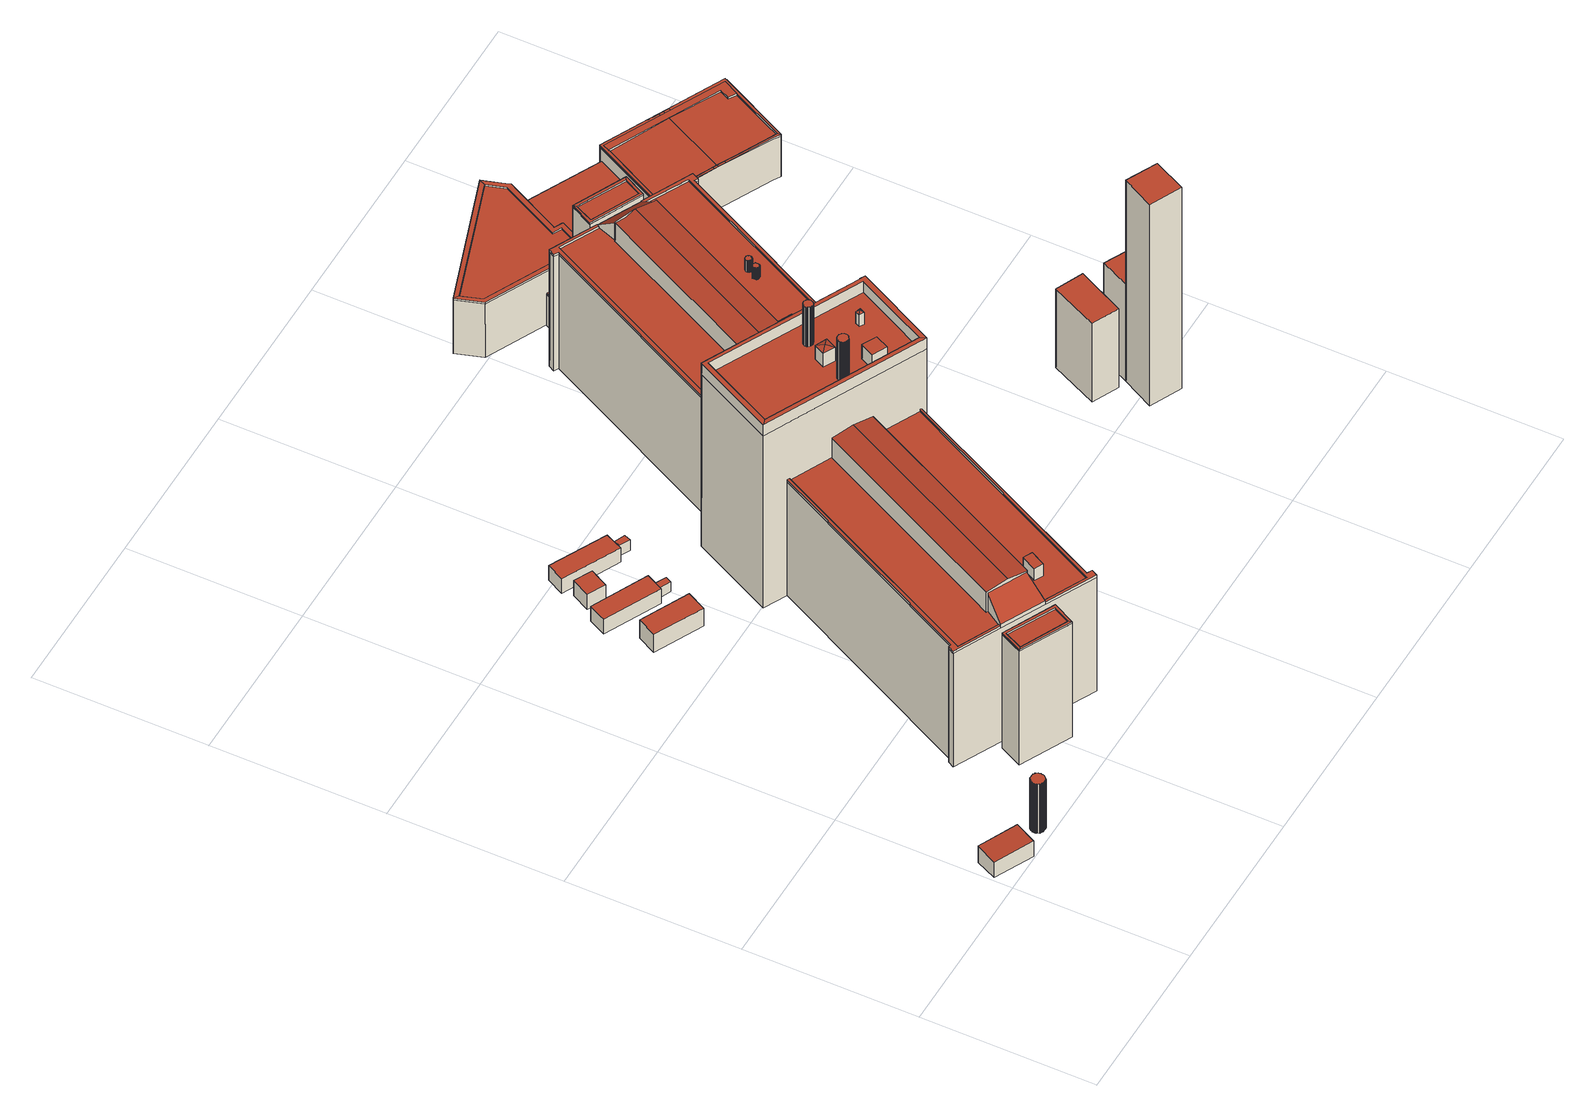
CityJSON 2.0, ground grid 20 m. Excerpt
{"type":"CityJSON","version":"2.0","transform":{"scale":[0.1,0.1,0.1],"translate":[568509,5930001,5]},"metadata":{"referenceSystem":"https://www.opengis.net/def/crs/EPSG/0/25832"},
"CityObjects":{
"building1":{"type":"Building","attributes":{"Grundfläche 2D":"12.416287","Grundhöhe NN":"5.217"},"geometry":[{"type":"Solid","lod":"3","boundaries":[[[[0,1,2,3]],[[4,5,3,2]],[[5,6,0,3]],[[6,7,1,0]],[[7,4,2,1]],[[7,6,5,4]]]],"semantics":{"surfaces":[{"type":"RoofSurface"},{"type":"WallSurface"},{"type":"GroundSurface"}],"values":[[0,1,1,1,1,2]]}}]},
"building2":{"type":"Building","attributes":{"Grundfläche 2D":"1.858351","Grundhöhe NN":"5.160"},"geometry":[{"type":"Solid","lod":"3","boundaries":[[[[8,9,10,11,12,13,14,15,16,17,18,19,20,21,22,23,24,25,26,27,28,29,30,31,32,33,34,35,36,37,38,39,40,41,42,43,44,45,46,47,48,49,50,51,52,53,54,55,56,57,58,59,60]],[[61,62,9,8]],[[62,63,10,9]],[[64,61,8,60]],[[65,66,58,57]],[[66,67,59,58]],[[67,64,60,59]],[[63,68,11,10]],[[68,69,12,11]],[[69,70,13,12]],[[70,71,14,13]],[[71,72,15,14]],[[72,73,16,15]],[[73,74,17,16]],[[74,75,18,17]],[[75,76,19,18]],[[76,77,20,19]],[[77,78,21,20]],[[78,79,22,21]],[[79,80,23,22]],[[80,81,24,23]],[[81,82,25,24]],[[82,83,26,25]],[[83,84,27,26]],[[84,85,28,27]],[[85,86,29,28]],[[86,87,30,29]],[[87,88,31,30]],[[88,89,32,31]],[[89,90,33,32]],[[90,91,34,33]],[[91,92,35,34]],[[92,93,36,35]],[[93,94,37,36]],[[94,95,38,37]],[[95,96,39,38]],[[96,97,40,39]],[[97,98,41,40]],[[98,99,42,41]],[[99,100,43,42]],[[100,101,44,43]],[[101,102,45,44]],[[102,103,46,45]],[[103,104,47,46]],[[104,105,48,47]],[[105,106,49,48]],[[106,107,50,49]],[[107,108,51,50]],[[108,109,52,51]],[[109,110,53,52]],[[110,111,54,53]],[[111,112,55,54]],[[112,113,56,55]],[[113,65,57,56]],[[65,113,112,111,110,109,108,107,106,105,104,103,102,101,100,99,98,97,96,95,94,93,92,91,90,89,88,87,86,85,84,83,82,81,80,79,78,77,76,75,74,73,72,71,70,69,68,63,62,61,64,67,66]]]],"semantics":{"surfaces":[{"type":"RoofSurface"},{"type":"WallSurface"},{"type":"GroundSurface"}],"values":[[0,1,1,1,1,1,1,1,1,1,1,1,1,1,1,1,1,1,1,1,1,1,1,1,1,1,1,1,1,1,1,1,1,1,1,1,1,1,1,1,1,1,1,1,1,1,1,1,1,1,1,1,1,1,2]]}}]},
"building3":{"type":"Building","attributes":{"Grundfläche 2D":"14.969490","Grundhöhe NN":"5.160"},"geometry":[{"type":"Solid","lod":"3","boundaries":[[[[114,115,116,117]],[[118,119,117,116]],[[119,120,114,117]],[[120,121,115,114]],[[121,118,116,115]],[[121,120,119,118]]]],"semantics":{"surfaces":[{"type":"RoofSurface"},{"type":"WallSurface"},{"type":"GroundSurface"}],"values":[[0,1,1,1,1,2]]}}]},
"building4":{"type":"Building","attributes":{"Grundfläche 2D":"15.986331","Grundhöhe NN":"5.196"},"geometry":[{"type":"Solid","lod":"3","boundaries":[[[[122,123,124,125]],[[126,127,125,124]],[[127,128,122,125]],[[128,129,123,122]],[[129,126,124,123]],[[129,128,127,126]]]],"semantics":{"surfaces":[{"type":"RoofSurface"},{"type":"WallSurface"},{"type":"GroundSurface"}],"values":[[0,1,1,1,1,2]]}}]},
"building5":{"type":"Building","attributes":{"Grundfläche 2D":"5.220208","Grundhöhe NN":"5.187"},"geometry":[{"type":"Solid","lod":"3","boundaries":[[[[130,131,132,133]],[[134,135,133,132]],[[135,136,130,133]],[[136,137,131,130]],[[137,134,132,131]],[[137,136,135,134]]]],"semantics":{"surfaces":[{"type":"RoofSurface"},{"type":"WallSurface"},{"type":"GroundSurface"}],"values":[[0,1,1,1,1,2]]}}]},
"building6":{"type":"Building","attributes":{"Grundfläche 2D":"1.179540","Grundhöhe NN":"5.220"},"geometry":[{"type":"Solid","lod":"3","boundaries":[[[[138,139,140,141]],[[142,143,141,140]],[[143,144,138,141]],[[144,145,139,138]],[[145,142,140,139]],[[145,144,143,142]]]],"semantics":{"surfaces":[{"type":"RoofSurface"},{"type":"WallSurface"},{"type":"GroundSurface"}],"values":[[0,1,1,1,1,2]]}}]},
"building7":{"type":"Building","attributes":{"Grundfläche 2D":"16.074730","Grundhöhe NN":"5.184"},"geometry":[{"type":"Solid","lod":"3","boundaries":[[[[146,147,148,149]],[[150,151,149,148]],[[151,152,146,149]],[[152,153,147,146]],[[153,150,148,147]],[[153,152,151,150]]]],"semantics":{"surfaces":[{"type":"RoofSurface"},{"type":"WallSurface"},{"type":"GroundSurface"}],"values":[[0,1,1,1,1,2]]}}]},
"building8":{"type":"Building","attributes":{"Grundfläche 2D":"1.126962","Grundhöhe NN":"5.184"},"geometry":[{"type":"Solid","lod":"3","boundaries":[[[[154,155,156,157]],[[158,159,157,156]],[[159,160,154,157]],[[160,161,155,154]],[[161,158,156,155]],[[161,160,159,158]]]],"semantics":{"surfaces":[{"type":"RoofSurface"},{"type":"WallSurface"},{"type":"GroundSurface"}],"values":[[0,1,1,1,1,2]]}}]},
"building9":{"type":"Building","attributes":{"Grundfläche 2D":"1222.109885","Grundhöhe NN":"5.214"},"children":["building9-1","building9-2","building9-3","building9-4","building9-5","building9-6","building9-7","building9-8","building9-9","building9-10","building9-11","building9-12","building9-13","building9-14","building9-15"],"geometry":[{"type":"MultiSurface","lod":"3","boundaries":[[[162,163,164,165,166,167,168,169]],[[170,171,172,173,174,175,176,177]],[[178,179,180,181,182,183]],[[184,185,186,187,188]],[[189,187,186,190,191,192]],[[193,194,195,196]],[[197,198,199,200]],[[201,202,200,199,203]],[[204,205,206,207,208,209,210,211]],[[212,213,214,215,216,217,218,219]],[[220,221,222,223,224,225,226,227,228,229,230]],[[231,232,233,234]],[[235,236,237,238,239,240,241]],[[242,243,244,245,246,247,248,249,250,251,252]],[[253,254,255,256,257,258,259]],[[260,261,262,263,264,265,266]],[[267,268,269,270,271,272,273,274]],[[275,276,277,278]],[[279,280,281,282]],[[283,284,285,286]],[[287,288,289,290]],[[164,163,291,292]],[[292,293,165,164]],[[293,294,166,165]],[[166,294,243,180,167]],[[242,168,167,180,243]],[[242,252,169,168]],[[252,251,162,169]],[[237,236,174,173]],[[175,174,236,235]],[[241,183,176,175,235]],[[183,241,295,177,176]],[[295,296,170,177]],[[296,297,171,170]],[[297,298,172,171]],[[180,179,244,243]],[[243,299,241,183,182,181,180]],[[241,240,178,183]],[[248,247,300,301,246,245,192,191,190,250,249,302,303]],[[244,179,178,240,239,184,188,187,189,192,245]],[[238,185,184,239]],[[265,219,193,196,266]],[[265,259,210,194,193,219]],[[258,195,194,210,259]],[[198,197,261,260]],[[258,257,201,203,199,198,260,266,196,195]],[[257,256,202,201]],[[255,254,208,207]],[[209,208,254,253]],[[253,259,210,209]],[[259,304,211,210]],[[304,305,204,211]],[[305,306,205,204]],[[306,307,206,205]],[[308,309,216,215]],[[309,310,217,216]],[[310,311,218,217]],[[311,265,219,218]],[[265,264,212,219]],[[213,212,264,263]],[[263,262,214,213]],[[268,312,313,224,223,222]],[[313,314,315,316,227,226,225,224]],[[316,273,228,227]],[[230,229,272,271]],[[271,270,220,230]],[[221,220,270,269]],[[234,233,317,318]],[[231,234,318,319]],[[232,231,319,320]],[[280,321,317,233,232,320,322,281]],[[292,291,323,324]],[[293,292,324,325]],[[294,293,325,326]],[[285,327,328,329,290,289,330,331,295,241,299,243,294,326,332,286]],[[296,295,331,333]],[[297,296,333,334]],[[298,297,334,335]],[[280,279,336,321]],[[282,281,322,337]],[[309,308,338,339]],[[310,309,339,340]],[[311,310,340,341]],[[282,337,342,304,259,265,311,341,336,279]],[[305,304,342,343]],[[306,305,343,344]],[[307,306,344,345]],[[283,286,332,346]],[[284,283,346,347]],[[285,284,347,327]],[[268,267,274,273,348,338,308,215,214,262,261,197,200,202,256,255,207,206,307,345,349,350]],[[351,313,312,268,350,352]],[[323,291,163,162,251,250,190,186,185,238,237,173,172,298,335,353,316,315,314,313,351,354]],[[273,316,353,348]],[[287,355,356,276,275,357,358,288]],[[277,276,356,359]],[[278,277,359,360]],[[275,278,360,357]],[[287,290,329,355]],[[289,288,358,330]],[[337,322,320,319,318,317,321,336,341,340,339,338,348,353,335,334,333,331,330,358,357,360,359,356,355,329,328,327,347,346,332,326,325,324,323,354,351,352,350,349,345,344,343,342]]],"semantics":{"surfaces":[{"type":"RoofSurface"},{"type":"WallSurface"},{"type":"GroundSurface"}],"values":[0,0,0,0,0,0,0,0,0,0,0,0,0,0,0,0,0,0,0,0,0,1,1,1,1,1,1,1,1,1,1,1,1,1,1,1,1,1,1,1,1,1,1,1,1,1,1,1,1,1,1,1,1,1,1,1,1,1,1,1,1,1,1,1,1,1,1,1,1,1,1,1,1,1,1,1,1,1,1,1,1,1,1,1,1,1,1,1,1,1,1,1,1,1,1,1,1,1,1,1,2]}}]},
"building9-1":{"type":"BuildingInstallation","parents":["building9"],"geometry":[{"type":"MultiSurface","lod":"3","boundaries":[[[361,362,363,364]],[[364,363,365,366]],[[366,367,361,364]],[[362,361,367,368]],[[368,365,363,362]]],"semantics":{"surfaces":[{"type":"RoofSurface"},{"type":"WallSurface"}],"values":[0,1,1,1,1]}}]},
"building9-2":{"type":"BuildingInstallation","parents":["building9"],"geometry":[{"type":"MultiSurface","lod":"3","boundaries":[[[369,370,371,372,373,374,375,376,377,378,379,380,381,382,383,384,385,386,387,388,389,390,391,392,393]],[[394,395,370,369]],[[395,396,371,370]],[[369,393,397,394]],[[396,398,372,371]],[[398,399,373,372]],[[399,400,374,373]],[[400,401,375,374]],[[401,402,376,375]],[[402,403,377,376]],[[378,377,403,404]],[[404,405,379,378]],[[405,406,380,379]],[[406,407,381,380]],[[407,408,382,381]],[[408,409,383,382]],[[409,410,384,383]],[[410,411,385,384]],[[411,412,386,385]],[[412,413,387,386]],[[413,414,388,387]],[[414,415,389,388]],[[415,416,390,389]],[[416,417,391,390]],[[417,418,392,391]],[[418,397,393,392]]],"semantics":{"surfaces":[{"type":"RoofSurface"},{"type":"WallSurface"}],"values":[0,1,1,1,1,1,1,1,1,1,1,1,1,1,1,1,1,1,1,1,1,1,1,1,1,1]}}]},
"building9-3":{"type":"BuildingInstallation","parents":["building9"],"geometry":[{"type":"MultiSurface","lod":"3","boundaries":[[[300,419,420,303,302,421,422,301]],[[421,302,249,423]],[[423,424,422,421]],[[301,422,424,246]],[[419,300,247,425]],[[425,426,420,419]],[[303,420,426,248]]],"semantics":{"surfaces":[{"type":"RoofSurface"},{"type":"WallSurface"}],"values":[0,1,1,1,1,1,1]}}]},
"building9-4":{"type":"BuildingInstallation","parents":["building9"],"geometry":[{"type":"MultiSurface","lod":"3","boundaries":[[[427,428,429,430,431,432,433,434,435,436,437,438,439,440,441,442,443,444,445,446,447,448,449,450]],[[429,428,451,452]],[[430,429,452,453]],[[431,430,453,454]],[[432,431,454,455]],[[433,432,455,456]],[[434,433,456,457]],[[435,434,457,458]],[[436,435,458,459]],[[437,436,459,460]],[[438,437,460,461]],[[439,438,461,462]],[[440,439,462,463]],[[441,440,463,464]],[[442,441,464,465]],[[443,442,465,466]],[[444,443,466,467]],[[445,444,467,468]],[[446,445,468,469]],[[447,446,469,470]],[[448,447,470,471]],[[449,448,471,472]],[[450,449,472,473]],[[427,450,473,474]],[[428,427,474,451]]],"semantics":{"surfaces":[{"type":"RoofSurface"},{"type":"WallSurface"}],"values":[0,1,1,1,1,1,1,1,1,1,1,1,1,1,1,1,1,1,1,1,1,1,1,1,1]}}]},
"building9-5":{"type":"BuildingInstallation","parents":["building9"],"geometry":[{"type":"MultiSurface","lod":"3","boundaries":[[[475,476,477,478]],[[478,477,479,480]],[[475,478,480,481]],[[476,475,481,482]],[[477,476,482,479]]],"semantics":{"surfaces":[{"type":"RoofSurface"},{"type":"WallSurface"}],"values":[0,1,1,1,1]}}]},
"building9-6":{"type":"BuildingInstallation","parents":["building9"],"geometry":[{"type":"MultiSurface","lod":"3","boundaries":[[[483,484,485,486]],[[487,488,486,485]],[[488,489,483,486]],[[484,483,489,490]],[[485,484,490,487]]],"semantics":{"surfaces":[{"type":"RoofSurface"},{"type":"WallSurface"}],"values":[0,1,1,1,1]}}]},
"building9-7":{"type":"BuildingInstallation","parents":["building9"],"geometry":[{"type":"MultiSurface","lod":"3","boundaries":[[[228,491,492,222,221,229]],[[273,274,267,268,222,492,491,228]],[[269,272,229,221]]],"semantics":{"surfaces":[{"type":"RoofSurface"},{"type":"WallSurface"}],"values":[0,1,1]}}]},
"building9-8":{"type":"BuildingInstallation","parents":["building9"],"geometry":[{"type":"MultiSurface","lod":"3","boundaries":[[[493,494,495]],[[495,494,496]],[[497,494,493]],[[496,494,497]],[[498,493,495,499]],[[498,500,497,493]],[[500,501,496,497]],[[501,499,495,496]]],"semantics":{"surfaces":[{"type":"RoofSurface"},{"type":"WallSurface"}],"values":[0,0,0,0,1,1,1,1]}}]},
"building9-9":{"type":"BuildingInstallation","parents":["building9"],"geometry":[{"type":"MultiSurface","lod":"3","boundaries":[[[502,503,504]],[[502,505,503]],[[502,504,506]],[[502,506,505]],[[503,505,507,508]],[[504,503,508,509]],[[509,510,506,504]],[[510,507,505,506]]],"semantics":{"surfaces":[{"type":"RoofSurface"},{"type":"WallSurface"}],"values":[0,0,0,0,1,1,1,1]}}]},
"building9-10":{"type":"BuildingInstallation","parents":["building9"],"geometry":[{"type":"MultiSurface","lod":"3","boundaries":[[[511,512,513,514,515,516,517,518,519,520,521,522,523,524,525,526,527,528,529,530,531,532,533,534,535,536,537,538,539,540,541,542,543]],[[544,545,514,513]],[[546,547,512,511]],[[547,544,513,512]],[[545,548,515,514]],[[548,549,516,515]],[[549,550,517,516]],[[550,551,518,517]],[[551,552,519,518]],[[552,553,520,519]],[[553,554,521,520]],[[554,555,522,521]],[[555,556,523,522]],[[556,557,524,523]],[[557,558,525,524]],[[558,559,526,525]],[[559,560,527,526]],[[560,561,528,527]],[[561,562,529,528]],[[562,563,530,529]],[[563,564,531,530]],[[564,565,532,531]],[[565,566,533,532]],[[566,567,534,533]],[[567,568,535,534]],[[568,569,536,535]],[[569,570,537,536]],[[570,571,538,537]],[[571,572,539,538]],[[572,573,540,539]],[[573,574,541,540]],[[574,575,542,541]],[[575,576,543,542]],[[576,546,511,543]]],"semantics":{"surfaces":[{"type":"RoofSurface"},{"type":"WallSurface"}],"values":[0,1,1,1,1,1,1,1,1,1,1,1,1,1,1,1,1,1,1,1,1,1,1,1,1,1,1,1,1,1,1,1,1,1]}}]},
"building9-11":{"type":"BuildingInstallation","parents":["building9"],"geometry":[{"type":"MultiSurface","lod":"3","boundaries":[[[577,578,579,580,581,582,583,584,585,586,587,588,589,590,591,592,593,594,595,596,597,598,599,600,601,602,603,604,605,606,607,608,609,610,611,612,613,614]],[[615,616,582,581]],[[616,617,583,582]],[[617,618,584,583]],[[618,619,585,584]],[[586,585,619,620]],[[620,621,587,586]],[[621,622,588,587]],[[622,623,589,588]],[[623,624,590,589]],[[624,625,591,590]],[[625,626,592,591]],[[626,627,593,592]],[[627,628,594,593]],[[628,629,595,594]],[[629,630,596,595]],[[630,631,597,596]],[[631,632,598,597]],[[632,633,599,598]],[[633,634,600,599]],[[634,635,601,600]],[[635,636,602,601]],[[603,602,636,637]],[[637,638,604,603]],[[638,639,605,604]],[[639,640,606,605]],[[607,606,640,641]],[[641,642,608,607]],[[642,643,609,608]],[[643,644,610,609]],[[644,645,611,610]],[[645,646,612,611]],[[646,647,613,612]],[[647,648,614,613]],[[648,649,577,614]],[[649,650,578,577]],[[650,651,579,578]],[[580,579,651,652]],[[652,615,581,580]]],"semantics":{"surfaces":[{"type":"RoofSurface"},{"type":"WallSurface"}],"values":[0,1,1,1,1,1,1,1,1,1,1,1,1,1,1,1,1,1,1,1,1,1,1,1,1,1,1,1,1,1,1,1,1,1,1,1,1,1,1]}}]},
"building9-12":{"type":"BuildingInstallation","parents":["building9"],"geometry":[{"type":"MultiSurface","lod":"3","boundaries":[[[653,654,655,656,657,658,659,660]],[[278,275,657,656]],[[275,276,658,657]],[[276,277,659,658]],[[653,660,661,662]],[[662,663,654,653]],[[655,654,663,664]]],"semantics":{"surfaces":[{"type":"RoofSurface"},{"type":"WallSurface"}],"values":[0,1,1,1,1,1,1]}}]},
"building9-13":{"type":"BuildingInstallation","parents":["building9"],"geometry":[{"type":"MultiSurface","lod":"3","boundaries":[[[659,656,655,660]],[[277,278,656,659]],[[664,661,660,655]]],"semantics":{"surfaces":[{"type":"RoofSurface"},{"type":"WallSurface"}],"values":[0,1,1]}}]},
"building9-14":{"type":"BuildingInstallation","parents":["building9"],"geometry":[{"type":"MultiSurface","lod":"3","boundaries":[[[665,666,667,668,669,670,671,672]],[[231,232,668,667]],[[232,233,669,668]],[[233,234,670,669]],[[673,674,672,671]],[[674,675,665,672]],[[666,665,675,676]]],"semantics":{"surfaces":[{"type":"RoofSurface"},{"type":"WallSurface"}],"values":[0,1,1,1,1,1,1]}}]},
"building9-15":{"type":"BuildingInstallation","parents":["building9"],"geometry":[{"type":"MultiSurface","lod":"3","boundaries":[[[670,667,666,671]],[[671,666,676,673]],[[234,231,667,670]]],"semantics":{"surfaces":[{"type":"RoofSurface"},{"type":"WallSurface"}],"values":[0,1,1]}}]},
"building10":{"type":"Building","attributes":{"Grundfläche 2D":"19.875760","Grundhöhe NN":"5.040"},"geometry":[{"type":"Solid","lod":"3","boundaries":[[[[677,678,679,680]],[[681,682,680,679]],[[682,683,677,680]],[[683,684,678,677]],[[684,681,679,678]],[[684,683,682,681]]]],"semantics":{"surfaces":[{"type":"RoofSurface"},{"type":"WallSurface"},{"type":"GroundSurface"}],"values":[[0,1,1,1,1,2]]}}]},
"building11":{"type":"Building","attributes":{"Grundfläche 2D":"16.350995","Grundhöhe NN":"5.087"},"geometry":[{"type":"Solid","lod":"3","boundaries":[[[[685,686,687,688]],[[689,690,688,687]],[[690,691,685,688]],[[691,692,686,685]],[[692,689,687,686]],[[692,691,690,689]]]],"semantics":{"surfaces":[{"type":"RoofSurface"},{"type":"WallSurface"},{"type":"GroundSurface"}],"values":[[0,1,1,1,1,2]]}}]},
"building12":{"type":"Building","attributes":{"Grundfläche 2D":"236.380513","Grundhöhe NN":"6.269"},"children":["building12-1","building12-2","building12-3","building12-4"],"geometry":[{"type":"MultiSurface","lod":"3","boundaries":[[[693,694,695,696,697,698,699,700,701,702,703,704,705,706,707,708]],[[709,710,711,712,713,714,715,716,717,718,719,720]],[[721,722,723,724,725,726,727,728,729]],[[730,731,732,733,734,735,736,737,738,739,740]],[[721,741,699,698]],[[741,742,700,699]],[[742,743,701,700]],[[743,744,745,703,702,701]],[[745,746,704,703]],[[746,747,729,706,705,704]],[[728,727,708,707]],[[727,726,693,708]],[[726,725,694,693]],[[725,724,695,694]],[[724,723,696,695]],[[723,722,697,696]],[[741,721,748,749]],[[718,717,716,742,741,749,750]],[[737,736,743,742,716,715]],[[751,745,744,743,736,735,734]],[[733,752,753,746,745,751,734]],[[754,729,747,746,753,755]],[[721,729,754,748]],[[730,740,756,757]],[[731,730,757,758]],[[732,731,758,759]],[[733,732,759,752]],[[740,739,760,756]],[[719,718,750,761]],[[720,719,761,762]],[[710,709,720,762,763]],[[712,711,710,763,764]],[[738,713,712,764,760,739]],[[714,713,738,737,715]],[[763,762,761,750,749,748,754,755,753,752,759,758,757,756,760,764]]],"semantics":{"surfaces":[{"type":"RoofSurface"},{"type":"WallSurface"},{"type":"GroundSurface"}],"values":[0,0,0,0,1,1,1,1,1,1,1,1,1,1,1,1,1,1,1,1,1,1,1,1,1,1,1,1,1,1,1,1,1,1,2]}}]},
"building12-1":{"type":"BuildingInstallation","parents":["building12"],"geometry":[{"type":"MultiSurface","lod":"3","boundaries":[[[751,765,766,767]],[[734,751,767,733]],[[734,735,765,751]],[[765,735,768,766]],[[768,732,733,767,766]]],"semantics":{"surfaces":[{"type":"RoofSurface"},{"type":"WallSurface"}],"values":[0,1,1,1,1]}}]},
"building12-2":{"type":"BuildingInstallation","parents":["building12"],"geometry":[{"type":"MultiSurface","lod":"3","boundaries":[[[769,770,771,772]],[[711,712,770,769]],[[712,713,771,770]],[[713,714,772,771]],[[769,772,714,711]]],"semantics":{"surfaces":[{"type":"RoofSurface"},{"type":"WallSurface"}],"values":[0,1,1,1,1]}}]},
"building12-3":{"type":"BuildingInstallation","parents":["building12"],"geometry":[{"type":"MultiSurface","lod":"3","boundaries":[[[773,774,775,776,777,778]],[[718,719,775,774]],[[719,720,776,775]],[[720,709,777,776]],[[709,779,778,777]],[[779,717,773,778]],[[718,774,773,717]]],"semantics":{"surfaces":[{"type":"RoofSurface"},{"type":"WallSurface"}],"values":[0,1,1,1,1,1,1]}}]},
"building12-4":{"type":"BuildingInstallation","parents":["building12"],"geometry":[{"type":"MultiSurface","lod":"3","boundaries":[[[707,706,698,697]],[[729,721,698,706]],[[707,697,722,728]]],"semantics":{"surfaces":[{"type":"RoofSurface"},{"type":"WallSurface"}],"values":[0,1,1]}}]},
"building13":{"type":"Building","attributes":{"Grundfläche 2D":"14.055463","Grundhöhe NN":"5.099"},"geometry":[{"type":"Solid","lod":"3","boundaries":[[[[780,781,782,783]],[[691,784,783,782]],[[784,785,780,783]],[[785,692,781,780]],[[692,691,782,781]],[[692,785,784,691]]]],"semantics":{"surfaces":[{"type":"RoofSurface"},{"type":"WallSurface"},{"type":"GroundSurface"}],"values":[[0,1,1,1,1,2]]}}]},
"building14":{"type":"Building","attributes":{"Grundfläche 2D":"144.733044","Grundhöhe NN":"6.653"},"children":["building14-1","building14-2"],"geometry":[{"type":"MultiSurface","lod":"3","boundaries":[[[786,787,788,789,790,791]],[[792,793,794,795,796,797,798,799,800,801,802,803,804,805,806,807]],[[798,797,796,808,809,807,806,810,811,812]],[[808,796,795,788,787]],[[789,788,795,794]],[[794,793,790,789]],[[813,814,805,804,803,802,801,815,816]],[[810,806,805,814,817]],[[818,812,811,810,817,819]],[[801,800,799,798,812,818,820,821,815]],[[815,821,820,818,819,817,814,813,816]]],"semantics":{"surfaces":[{"type":"RoofSurface"},{"type":"WallSurface"},{"type":"GroundSurface"}],"values":[0,0,0,1,1,1,1,1,1,1,2]}}]},
"building14-1":{"type":"BuildingInstallation","parents":["building14"],"geometry":[{"type":"MultiSurface","lod":"3","boundaries":[[[822,823,824,825,826,827,787,786,791,790,828,829,830]],[[810,811,812,826,825,824]],[[831,808,787,827]],[[790,793,832,828]],[[802,803,804,805,823,822,830,829,801]],[[806,810,824,823,805]]],"semantics":{"surfaces":[{"type":"RoofSurface"},{"type":"WallSurface"}],"values":[0,1,1,1,1,1]}}]},
"building14-2":{"type":"BuildingInstallation","parents":["building14"],"geometry":[{"type":"MultiSurface","lod":"3","boundaries":[[[833,829,828,834,835,827,826,836]],[[837,838,797,831,827,835,834,828,832]],[[798,799,800,801,829,833,836,826,812]]],"semantics":{"surfaces":[{"type":"RoofSurface"},{"type":"WallSurface"}],"values":[0,1,1]}}]}
},
"vertices":[
[58,25,26],[14,46,26],[3,22,24],[47,1,24],[3,22,2],[47,1,2],[58,25,2],[14,46,2],
[83,23,73],[82,23,73],[81,23,73],[80,22,73],[79,22,73],[79,21,73],[78,21,73],[78,20,73],[77,20,73],[77,19,73],[77,18,73],[76,18,73],[76,17,73],[76,16,73],[76,15,73],[76,14,73],[76,13,73],[77,13,73],[77,12,73],[78,11,73],[78,10,73],[79,10,73],[80,9,73],[81,9,73],[81,8,73],[82,8,73],[83,8,73],[84,8,73],[85,8,73],[86,8,73],[87,8,73],[87,9,73],[88,9,73],[89,10,73],[90,11,73],[91,12,73],[91,13,73],[91,14,73],[91,15,73],[92,16,73],[91,16,73],[91,17,73],[91,18,73],[91,19,73],[90,20,73],[90,21,73],[89,21,73],[89,22,73],[88,22,73],[87,23,73],[86,23,73],[85,23,73],[84,23,73],[83,23,2],[82,23,2],[81,23,2],[84,23,2],[87,23,2],[86,23,2],[85,23,2],[80,22,2],[79,22,2],[79,21,2],[78,21,2],[78,20,2],[77,20,2],[77,19,2],[77,18,2],[76,18,2],[76,17,2],[76,16,2],[76,15,2],[76,14,2],[76,13,2],[77,13,2],[77,12,2],[78,11,2],[78,10,2],[79,10,2],[80,9,2],[81,9,2],[81,8,2],[82,8,2],[83,8,2],[84,8,2],[85,8,2],[86,8,2],[87,8,2],[87,9,2],[88,9,2],[89,10,2],[90,11,2],[91,12,2],[91,13,2],[91,14,2],[91,15,2],[92,16,2],[91,16,2],[91,17,2],[91,18,2],[91,19,2],[90,20,2],[90,21,2],[89,21,2],[89,22,2],[88,22,2],
[184,461,28],[129,488,28],[118,466,28],[173,439,28],[118,466,2],[173,439,2],[184,461,2],[129,488,2],
[191,511,23],[127,542,23],[117,522,23],[181,491,23],[117,522,2],[181,491,2],[191,511,2],[127,542,2],
[170,563,24],[150,573,24],[139,552,24],[159,542,24],[139,552,2],[159,542,2],[170,563,2],[150,573,2],
[203,497,16],[191,503,16],[187,496,16],[200,490,16],[187,496,2],[200,490,2],[203,497,2],[191,503,2],
[221,573,23],[157,605,23],[147,585,23],[212,553,23],[147,585,2],[212,553,2],[221,573,2],[157,605,2],
[234,560,17],[222,565,17],[219,558,17],[231,552,17],[219,558,2],[231,552,2],[234,560,2],[222,565,2],
[442,408,171],[444,406,171],[568,657,171],[572,655,171],[576,663,171],[519,691,171],[517,688,171],[567,663,171],[413,734,171],[418,731,171],[294,480,171],[298,478,171],[424,734,171],[468,712,171],[470,715,171],[417,741,171],[461,690,194],[505,668,194],[519,691,170],[517,692,170],[501,700,170],[470,715,170],[460,690,195],[345,455,195],[367,444,199],[483,679,199],[461,690,195],[505,668,195],[391,433,195],[421,493,195],[507,668,195],[171,103,172],[220,79,172],[228,104,194],[185,125,194],[299,361,196],[183,126,196],[207,114,199],[322,349,199],[229,104,196],[344,338,196],[228,104,196],[281,58,170],[275,61,170],[398,312,170],[396,313,170],[270,58,170],[221,82,170],[220,79,170],[277,51,170],[172,106,170],[126,128,170],[252,384,170],[249,385,170],[125,135,170],[122,136,170],[118,129,170],[171,103,170],[443,401,268],[401,316,268],[404,309,268],[449,399,268],[451,403,268],[445,406,268],[444,406,268],[269,492,268],[223,398,268],[230,400,268],[272,486,268],[210,43,167],[223,69,167],[164,98,167],[151,72,167],[468,712,168],[424,734,168],[298,478,168],[345,455,168],[460,690,168],[461,690,168],[470,715,168],[517,688,168],[519,691,168],[505,668,168],[507,668,168],[421,493,168],[420,492,168],[401,453,168],[400,451,168],[391,433,168],[442,408,168],[567,663,168],[221,82,167],[270,58,167],[396,313,167],[344,338,167],[229,104,167],[228,104,167],[220,79,167],[183,126,167],[299,361,167],[252,384,167],[126,128,167],[172,106,167],[171,103,167],[185,125,167],[399,311,252],[404,309,252],[401,316,252],[443,401,252],[272,486,252],[230,400,252],[223,398,252],[398,312,252],[469,723,168],[529,694,168],[542,720,168],[482,749,168],[201,88,154],[198,81,154],[219,71,154],[222,78,154],[569,689,42],[550,698,42],[541,680,42],[560,671,42],[520,699,154],[504,706,154],[501,700,154],[517,692,154],[444,406,168],[568,657,168],[572,655,168],[576,663,168],[417,741,168],[413,734,168],[418,731,168],[294,480,168],[517,692,168],[420,492,180],[421,493,180],[400,451,180],[401,453,180],[277,51,167],[281,58,167],[275,61,167],[398,312,167],[249,385,167],[125,135,167],[122,136,167],[118,129,167],[449,399,252],[451,403,252],[445,406,252],[444,406,252],[269,492,252],[164,98,2],[151,72,2],[210,43,2],[223,69,2],[198,81,2],[219,71,2],[444,406,2],[568,657,2],[572,655,2],[576,663,2],[541,680,2],[519,691,2],[517,692,2],[501,700,2],[417,741,2],[560,671,2],[413,734,2],[418,731,2],[294,480,2],[201,88,2],[222,78,2],[249,385,2],[125,135,2],[122,136,2],[118,129,2],[277,51,2],[281,58,2],[275,61,2],[398,312,2],[569,689,2],[550,698,2],[223,398,2],[399,311,2],[404,309,2],[451,403,2],[449,399,2],[269,492,2],[445,406,2],[520,699,2],[529,694,2],[469,723,2],[504,706,2],[542,720,2],[482,749,2],
[426,477,185],[419,480,185],[415,472,185],[422,468,185],[415,472,168],[422,468,168],[426,477,168],[419,480,168],
[488,557,185],[487,557,185],[486,557,185],[485,556,185],[484,555,185],[484,554,185],[484,553,185],[484,552,185],[485,552,185],[485,551,185],[486,551,185],[486,550,185],[487,550,185],[488,550,185],[489,550,185],[489,551,185],[490,551,185],[490,552,185],[491,552,185],[491,553,185],[491,554,185],[491,555,185],[490,555,185],[490,556,185],[489,557,185],[488,557,168],[487,557,168],[486,557,168],[489,557,168],[485,556,168],[484,555,168],[484,554,168],[484,553,168],[484,552,168],[485,552,168],[485,551,168],[486,551,168],[486,550,168],[487,550,168],[488,550,168],[489,550,168],[489,551,168],[490,551,168],[490,552,168],[491,552,168],[491,553,168],[491,554,168],[491,555,168],[490,555,168],[490,556,168],
[442,481,180],[423,442,180],[424,440,180],[444,482,180],[424,440,168],[444,482,168],[442,481,168],[423,442,168],
[484,545,185],[483,546,185],[482,546,185],[481,546,185],[480,545,185],[479,545,185],[479,544,185],[479,543,185],[479,542,185],[479,541,185],[479,540,185],[480,540,185],[480,539,185],[481,539,185],[482,539,185],[483,539,185],[484,539,185],[484,540,185],[485,540,185],[485,541,185],[485,542,185],[485,543,185],[485,544,185],[485,545,185],[483,546,168],[482,546,168],[481,546,168],[480,545,168],[479,545,168],[479,544,168],[479,543,168],[479,542,168],[479,541,168],[479,540,168],[480,540,168],[480,539,168],[481,539,168],[482,539,168],[483,539,168],[484,539,168],[484,540,168],[485,540,168],[485,541,168],[485,542,168],[485,543,168],[485,544,168],[485,545,168],[484,545,168],
[263,116,184],[253,121,184],[244,104,184],[254,99,184],[244,104,167],[254,99,167],[263,116,167],[253,121,167],
[378,352,273],[362,360,273],[354,344,273],[371,336,273],[354,344,252],[371,336,252],[378,352,252],[362,360,252],
[398,312,268],[399,311,268],
[347,382,272],[344,392,274],[334,389,272],[340,401,272],[353,395,272],[347,382,252],[334,389,252],[353,395,252],[340,401,252],
[404,384,272],[405,380,269],[408,386,269],[400,383,269],[402,388,269],[400,383,252],[405,380,252],[408,386,252],[402,388,252],
[361,416,309],[362,417,309],[362,418,309],[361,419,309],[361,420,309],[361,421,309],[360,421,309],[360,422,309],[359,422,309],[358,423,309],[357,423,309],[356,423,309],[355,423,309],[354,422,309],[353,422,309],[353,421,309],[352,421,309],[352,420,309],[351,419,309],[351,418,309],[351,417,309],[351,416,309],[352,416,309],[352,415,309],[353,414,309],[354,413,309],[355,413,309],[356,412,309],[357,412,309],[358,413,309],[359,413,309],[360,414,309],[361,415,309],[362,418,252],[361,419,252],[361,416,252],[362,417,252],[361,420,252],[361,421,252],[360,421,252],[360,422,252],[359,422,252],[358,423,252],[357,423,252],[356,423,252],[355,423,252],[354,422,252],[353,422,252],[353,421,252],[352,421,252],[352,420,252],[351,419,252],[351,418,252],[351,417,252],[351,416,252],[352,416,252],[352,415,252],[353,414,252],[354,413,252],[355,413,252],[356,412,252],[357,412,252],[358,413,252],[359,413,252],[360,414,252],[361,415,252],
[337,364,309],[337,365,309],[337,366,309],[337,367,309],[336,368,309],[336,369,309],[335,369,309],[334,370,309],[333,371,309],[332,371,309],[331,371,309],[330,371,309],[329,371,309],[328,370,309],[327,370,309],[326,369,309],[326,368,309],[325,367,309],[325,366,309],[325,365,309],[325,364,309],[325,363,309],[326,362,309],[326,361,309],[327,361,309],[327,360,309],[328,360,309],[329,360,309],[329,359,309],[330,359,309],[331,359,309],[332,359,309],[333,359,309],[334,360,309],[335,361,309],[336,361,309],[336,362,309],[337,363,309],[336,368,252],[336,369,252],[335,369,252],[334,370,252],[333,371,252],[332,371,252],[331,371,252],[330,371,252],[329,371,252],[328,370,252],[327,370,252],[326,369,252],[326,368,252],[325,367,252],[325,366,252],[325,365,252],[325,364,252],[325,363,252],[326,362,252],[326,361,252],[327,361,252],[327,360,252],[328,360,252],[329,360,252],[329,359,252],[330,359,252],[331,359,252],[332,359,252],[333,359,252],[334,360,252],[335,361,252],[336,361,252],[336,362,252],[337,363,252],[337,364,252],[337,365,252],[337,366,252],[337,367,252],
[528,698,170],[473,724,170],[483,745,170],[482,749,170],[469,723,170],[529,694,170],[542,720,170],[538,718,170],[538,718,168],[528,698,168],[473,724,168],[483,745,168],
[219,67,169],[209,47,169],[210,43,169],[223,69,169],[164,98,169],[151,72,169],[155,73,169],[165,94,169],[155,73,167],[165,94,167],[219,67,167],[209,47,167],
[683,280,114],[652,294,114],[627,240,114],[657,226,114],[627,240,0],[657,226,0],[683,280,0],[652,294,0],
[702,206,293],[667,223,293],[648,186,293],[684,169,293],[648,186,1],[684,169,1],[702,206,1],[667,223,1],
[504,783,93],[514,778,93],[500,749,93],[392,802,93],[384,825,93],[378,829,93],[388,798,93],[502,742,93],[521,780,93],[520,781,93],[511,785,93],[544,851,93],[543,853,93],[534,881,93],[531,874,93],[538,852,93],[472,728,58],[482,749,58],[510,735,58],[514,733,58],[527,760,58],[523,762,58],[514,767,58],[502,742,58],[459,764,58],[456,765,58],[442,738,58],[470,724,58],[378,829,91],[384,825,91],[392,802,91],[500,749,91],[514,778,91],[504,783,91],[538,852,91],[531,874,91],[534,881,91],[644,801,57],[551,847,57],[548,840,57],[540,844,57],[511,785,57],[520,781,57],[521,780,57],[514,767,57],[527,760,57],[527,759,57],[604,721,57],[388,798,91],[502,742,91],[521,780,91],[520,781,91],[511,785,91],[544,851,91],[543,853,91],[378,829,13],[388,798,13],[456,765,13],[511,785,61],[540,844,13],[544,851,13],[534,881,13],[543,853,13],[604,721,13],[644,801,13],[551,847,13],[548,840,13],[527,759,13],[442,738,13],[470,724,13],[482,749,13],[514,733,13],
[520,781,61],[549,839,61],[540,844,61],[549,839,57],
[510,735,60],[514,733,60],[527,760,60],[523,762,60],
[459,764,60],[456,765,60],[442,738,60],[470,724,60],[472,728,60],[447,740,60],[447,740,58],
[682,256,142],[667,223,142],[702,206,142],[718,238,142],[718,238,1],[682,256,1],
[646,800,78],[643,793,78],[767,732,78],[762,721,78],[771,716,78],[780,734,78],[780,734,75],[771,716,75],[762,721,76],[767,732,76],[710,760,78],[675,688,78],[674,685,78],[735,655,76],[736,654,76],[742,651,75],[773,715,75],[783,734,75],[783,735,75],[784,736,75],[715,769,78],[714,767,78],[643,793,75],[646,800,75],[645,804,75],[604,721,75],[604,720,75],[783,735,17],[784,736,17],[742,651,17],[783,734,17],[645,804,17],[604,720,17],[604,721,17],[735,655,17],[736,654,17],
[783,735,78],[784,736,78],[645,804,78],[604,721,78],[604,720,78],[607,721,78],[741,655,78],[742,651,78],[783,734,78],[607,721,75],[741,655,75],
[736,654,78],[737,657,78],[736,657,78],[735,655,78],[737,657,76],[736,657,76]
]}
